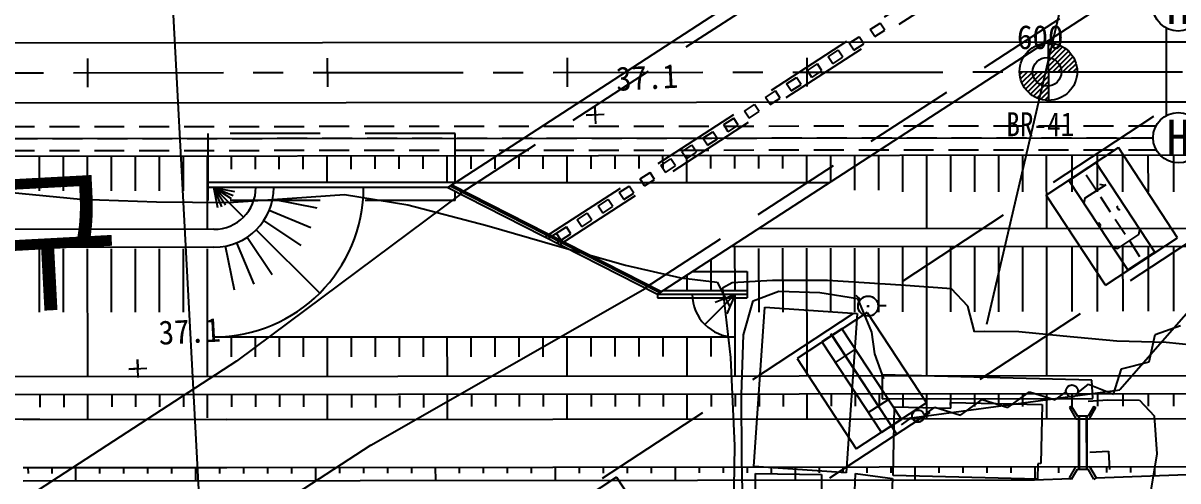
# Model space of a CAD drawing. Header units: millimetres. Extents: x 14054 to 14850, y 1103 to 1807.
# Drawn here: x 14450.9 to 14547.2, y 1449.1 to 1487.2 of the extents above; entities that cross this region are included whole.
import ezdxf
from ezdxf.enums import TextEntityAlignment as Align
from ezdxf.xclip import XClip

# ---------------------------------------------------------------- set-up
doc = ezdxf.new("R2010")
doc.units = ezdxf.units.MM
doc.header["$LTSCALE"] = 10
doc.header["$MEASUREMENT"] = 0
doc.header["$XCLIPFRAME"] = 2
for name, pattern in [('CENTER', [2, 1.25, -0.25, 0.25, -0.25]), ('DASHED2', [0.375, 0.25, -0.125]), ('DASHEDX2', [1.5, 1, -0.5]), ('HIDDEN', [0.375, 0.25, -0.125])]:
    doc.linetypes.add(name, pattern=pattern)
for name, color, linetype in [('TN-CABL', 4, 'Continuous'), ('TN-MANH', 4, 'Continuous'), ('TZ-BASE', 253, 'Continuous'), ('TZ-CABL', 4, 'Continuous')]:
    doc.layers.add(name, color=color, linetype=linetype)
doc.styles.get("Standard").update_dxf_attribs({"font": 'GulimChe.ttf'})
doc.linetypes.add('ZIGZAG', pattern='A,0.0001,-0.2,[131,ltypeshp.shx,S=0.2,R=0,X=-0.2,Y=0],-0.4,[131,ltypeshp.shx,S=0.2,R=180,X=0.2,Y=0],-0.2', length=0.8001)

# ---------------------------------------------------------------- blocks, each defined once
blk = doc.blocks.new('JD-FJFJJ5GH')
at = {"layer": 'TZ-BASE', "linetype": 'DASHEDX2'}
for p, q in [((87.531, -214.534), (619.88, 135.314)), ((106.466, -214.534), (638.815, 135.313)), ((399.936, -9.92), (405.954, -5.967)), ((410.894, -13.49), (405.954, -5.967)), ((401.844, -8.726), (404.101, -7.244)), ((408.986, -14.684), (404.101, -7.244)), ((404.099, -9.519), (403.275, -8.265)), ((406.729, -16.166), (401.844, -8.726)), ((403.165, -10.192), (404.92, -9.039)), ((404.813, -9.125), (404.397, -9.039)), ((404.876, -17.442), (399.936, -9.92)), ((403.165, -10.192), (403.079, -10.607)), ((405.306, -11.357), (404.483, -10.104)), ((405.812, -10.921), (405.938, -10.839)), ((405.977, -11.172), (405.812, -10.921)), ((405.977, -11.172), (406.102, -11.09)), ((404.204, -12.321), (404.329, -12.238)), ((404.494, -12.489), (404.329, -12.238)), ((404.369, -12.571), (404.494, -12.489)), ((405.69, -11.943), (406.514, -13.196)), ((405.909, -14.371), (407.665, -13.218)), ((407.665, -13.218), (407.751, -12.803)), ((404.876, -17.442), (410.894, -13.49)), ((405.494, -14.285), (405.909, -14.371)), ((406.898, -13.782), (407.721, -15.035)), ((406.729, -16.166), (408.986, -14.684)), ((384.998, -19.728), (379.147, -23.571)), ((384.998, -19.728), (389.938, -27.251)), ((382.895, -21.08), (381.223, -22.178)), ((387.468, -29.866), (381.76, -21.173)), ((382.895, -21.08), (387.862, -28.645)), ((382.073, -21.65), (387.04, -29.214)), ((381.223, -22.178), (386.191, -29.742)), ((382.348, -23.891), (384.02, -22.793)), ((379.147, -23.571), (384.087, -31.094)), ((384.557, -25.432), (385.38, -26.686)), ((389.938, -27.251), (384.087, -31.094)), ((385.093, -28.071), (386.765, -26.973)), ((387.862, -28.645), (386.191, -29.742)), ((402.676, -28.384), (402.68, -32.784)), ((403.276, -28.383), (403.28, -32.783)), ((364.101, -33.451), (358.25, -37.294)), ((364.101, -33.451), (369.041, -40.974))]:
    blk.add_line(p, q, dxfattribs=at)
at = {"layer": 'TZ-BASE'}
for p, q in [((320.21, 135.321), (338.79, -214.539)), ((406.448, 28.528, 37.817), (394.954, -20.735, 37.817)), ((350.012, -9.278), (393.263, 18.808)), ((367.502, -18.19), (410.753, 9.896)), ((399.946, 2.852), (599.935, 3.028)), ((-0.002, 2.499), (339.561, 2.799)), ((339.561, 2.799), (399.946, 2.852)), ((400.106, 2.774), (400.116, -2.026)), ((400.107, 2.533), (400.336, 2.763)), ((400.108, 2.108), (400.698, 2.701)), ((400.108, 1.684), (401.017, 2.596)), ((400.109, 1.26), (401.302, 2.457)), ((400.11, 0.836), (401.558, 2.289)), ((400.111, 0.411), (401.786, 2.093)), ((320.001, -0.918), (319.999, 1.482)), ((340.001, -0.9), (339.999, 1.5)), ((360.001, -0.883), (359.999, 1.517)), ((380.001, -0.865), (379.999, 1.535)), ((400.498, 0.374), (401.987, 1.87)), ((400.922, 0.375), (402.162, 1.62)), ((401.346, 0.376), (402.307, 1.341)), ((401.77, 0.377), (402.42, 1.029)), ((397.711, 0.369), (402.511, 0.378)), ((397.723, 0.139), (397.952, 0.369)), ((397.786, -0.222), (398.376, 0.37)), ((397.892, -0.541), (398.801, 0.371)), ((398.032, -0.826), (399.225, 0.372)), ((398.202, -1.08), (399.649, 0.373)), ((398.399, -1.308), (400.073, 0.374)), ((402.195, 0.378), (402.492, 0.676)), ((398.622, -1.509), (400.112, -0.013)), ((398.873, -1.682), (400.113, -0.437)), ((399.152, -1.827), (400.114, -0.861)), ((399.465, -1.938), (400.114, -1.286)), ((399.818, -2.008), (400.115, -1.71)), ((280.635, -2.253), (399.95, -2.148)), ((362.357, -3.968, 37.104), (362.278, -2.47, 37.104)), ((362.278, -2.47, 37.104), (362.317, -3.219, 37.104)), ((399.95, -2.148), (599.939, -1.972)), ((361.568, -3.258, 37.104), (363.066, -3.179, 37.104)), ((362.317, -3.219, 37.104), (361.568, -3.258, 37.104)), ((299.968, -6.677), (412.836, -6.574)), ((315.97, -9.567), (315.968, -6.662)), ((317.97, -9.565), (317.968, -6.66)), ((319.973, -12.788), (319.968, -6.658)), ((321.97, -9.562), (321.968, -6.657)), ((323.97, -9.56), (323.968, -6.655)), ((325.97, -9.558), (325.968, -6.653)), ((327.97, -9.556), (327.968, -6.651)), ((329.973, -12.779), (329.968, -6.649)), ((331.969, -7.763), (331.968, -6.648)), ((333.969, -7.76), (333.968, -6.646)), ((335.969, -7.758), (335.968, -6.644)), ((337.969, -7.755), (337.968, -6.642)), ((339.97, -8.878), (339.968, -6.64)), ((341.969, -7.75), (341.968, -6.639)), ((343.969, -7.747), (343.968, -6.637)), ((345.969, -7.745), (345.968, -6.635)), ((347.969, -7.742), (347.968, -6.633)), ((349.97, -8.878), (349.968, -6.631)), ((351.969, -7.737), (351.968, -6.63)), ((353.969, -7.735), (353.968, -6.628)), ((355.969, -7.732), (355.968, -6.626)), ((357.969, -7.73), (357.968, -6.624)), ((359.97, -8.878), (359.968, -6.622)), ((361.969, -7.724), (361.968, -6.621)), ((363.969, -7.722), (363.968, -6.619)), ((365.969, -7.719), (365.968, -6.617)), ((367.969, -7.717), (367.968, -6.615)), ((369.97, -8.878), (369.968, -6.613)), ((371.968, -7.712), (371.968, -6.611)), ((373.968, -7.709), (373.968, -6.61)), ((375.968, -7.707), (375.968, -6.608)), ((377.968, -7.704), (377.968, -6.606)), ((379.97, -8.878), (379.968, -6.604)), ((381.969, -8.795), (381.968, -6.602)), ((383.97, -9.506), (383.968, -6.601)), ((385.97, -9.504), (385.967, -6.599)), ((387.97, -9.662), (387.967, -6.597)), ((389.973, -12.725), (389.967, -6.595)), ((391.97, -9.658), (391.967, -6.593)), ((393.97, -9.656), (393.967, -6.591)), ((395.97, -9.655), (395.967, -6.589)), ((397.97, -9.653), (397.967, -6.588)), ((399.973, -12.716), (399.967, -6.586)), ((402.09, -9.649), (402.087, -6.584)), ((404.21, -9.647), (404.207, -6.582)), ((406.33, -9.645), (406.327, -6.58)), ((408.45, -9.643), (408.447, -6.578)), ((410.57, -9.641), (410.567, -6.576)), ((330.012, -8.878), (330.012, -9.278)), ((350.628, -8.878), (330.012, -8.878)), ((350.012, -9.278), (330.012, -9.278)), ((330.853, -10.995), (330.512, -9.278)), ((331.182, -10.895), (330.512, -9.278)), ((331.967, -10.25), (330.512, -9.278)), ((330.512, -9.278), (332.229, -9.619)), ((330.512, -9.278), (331.484, -10.733)), ((330.512, -9.278), (332.129, -9.948)), ((330.512, -9.278), (332.987, -11.753)), ((350.012, -9.278), (367.502, -18.19)), ((350.206, -9.152), (367.696, -18.064)), ((350.351, -9.058), (367.841, -17.97)), ((350.628, -8.878), (381.842, -8.878)), ((313.381, -9.678, 38.245), (319.39, -10.258, 38.245)), ((319.39, -10.258, 38.245), (325.732, -10.494, 38.245)), ((325.732, -10.494, 38.245), (331.738, -10.538, 38.245)), ((331.738, -10.538, 38.245), (337.037, -10.168, 38.245)), ((335.417, -10.254), (339.084, -10.983)), ((337.037, -10.168, 38.245), (341.411, -9.862, 38.245)), ((341.411, -9.862, 38.245), (346.691, -10.744, 38.245)), ((335.132, -11.192), (338.587, -12.623)), ((346.691, -10.744, 38.245), (353.279, -12.463, 38.245)), ((337.779, -14.134), (334.67, -12.056)), ((353.279, -12.463, 38.245), (359.151, -14.161, 38.245)), ((330.512, -12.779), (299.973, -12.807)), ((333.29, -13.436), (335.368, -16.545)), ((334.048, -12.814), (339.337, -18.103)), ((412.836, -12.704), (375.899, -12.738)), ((330.512, -14.279), (299.974, -14.307)), ((315.979, -19.704), (315.975, -14.422)), ((315.979, -19.704), (315.975, -14.422)), ((317.979, -19.704), (317.975, -14.42)), ((319.984, -25.088), (319.975, -14.418)), ((321.979, -19.703), (321.975, -14.417)), ((323.979, -19.703), (323.975, -14.415)), ((323.979, -19.703), (323.975, -14.415)), ((325.979, -19.702), (325.975, -14.413)), ((327.979, -19.702), (327.975, -14.411)), ((329.984, -25.079), (329.975, -14.409)), ((332.217, -17.85), (331.487, -14.183)), ((333.857, -17.353), (332.426, -13.898)), ((359.151, -14.161, 38.245), (364.838, -15.765, 38.245)), ((412.836, -14.204), (373.585, -14.24)), ((373.978, -17.88), (373.974, -14.239)), ((375.979, -19.694), (375.975, -14.368)), ((377.979, -19.694), (377.975, -14.366)), ((379.984, -25.034), (379.975, -14.364)), ((381.979, -19.693), (381.975, -14.362)), ((383.979, -19.693), (383.975, -14.361)), ((385.979, -19.692), (385.975, -14.359)), ((387.979, -19.676), (387.974, -14.227)), ((389.984, -25.025), (389.974, -14.225)), ((391.979, -19.664), (391.974, -14.223)), ((393.979, -19.659), (393.974, -14.221)), ((395.979, -19.653), (395.974, -14.219)), ((397.979, -19.647), (397.974, -14.218)), ((399.984, -25.016), (399.974, -14.216)), ((402.099, -19.635), (402.094, -14.214)), ((404.219, -19.629), (404.214, -14.212)), ((406.339, -19.623), (406.334, -14.21)), ((408.459, -19.617), (408.454, -14.208)), ((410.579, -19.611), (410.574, -14.206)), ((371.978, -17.882), (371.975, -15.285)), ((364.838, -15.765, 38.245), (369.452, -16.836, 38.245)), ((369.452, -16.836, 38.245), (372.479, -17.196, 38.245)), ((369.978, -17.883), (369.977, -16.583)), ((372.479, -17.196, 38.245), (373.512, -19.196, 38.245)), ((373.734, -17.251, 36.98), (372.943, -17.699, 36.98)), ((377.115, -17.05, 36.98), (373.734, -17.251, 36.98)), ((381.689, -17.052, 36.98), (377.115, -17.05, 36.98)), ((387.792, -17.447, 36.98), (381.689, -17.052, 36.98)), ((413.989, -17.106), (406.068, -26.175)), ((367.502, -18.19), (375.002, -18.19)), ((367.964, -17.89), (375.002, -17.89)), ((373.978, -18.18), (371.451, -20.713)), ((372.326, -18.867), (373.978, -18.18)), ((372.943, -17.699, 36.98), (373.597, -23.479, 36.98)), ((373.978, -18.18), (373.295, -19.833)), ((373.984, -25.039), (373.978, -18.18)), ((375.481, -18.737, 38.958), (377.641, -17.943, 38.958)), ((377.641, -17.943, 38.958), (381.045, -18.062, 38.958)), ((381.045, -18.062, 38.958), (384.188, -18.557, 38.958)), ((384.056, -18.268, 37.782), (384.447, -18.637, 37.782)), ((392.03, -17.759, 36.98), (387.792, -17.447, 36.98)), ((393.382, -19.201, 36.98), (392.03, -17.759, 36.98)), ((374.68, -21.581, 38.958), (375.481, -18.737, 38.958)), ((384.188, -18.557, 38.958), (385.35, -21.371, 38.958)), ((384.965, -19.193, 37.782), (385.169, -19.205, 37.782)), ((385.074, -19.12, 37.782), (385.082, -19.278, 37.782)), ((385.913, -19.147, 37.782), (386.59, -19.13, 37.782)), ((393.96, -21.34, 36.98), (393.382, -19.201, 36.98)), ((375.544, -32.558, 40.598), (376.452, -19.286, 40.598)), ((376.452, -19.286, 40.598), (384.162, -19.814, 40.598)), ((384.162, -19.814, 40.598), (383.253, -33.086, 40.598)), ((409.01, -21.548), (411.123, -20.815)), ((330.512, -21.758), (373.981, -21.758)), ((331.983, -23.418), (331.981, -21.758)), ((333.983, -23.417), (333.981, -21.758)), ((335.983, -23.416), (335.981, -21.758)), ((337.983, -23.415), (337.981, -21.758)), ((339.984, -25.07), (339.981, -21.758)), ((341.983, -23.413), (341.981, -21.758)), ((343.983, -23.412), (343.981, -21.758)), ((345.983, -23.411), (345.981, -21.758)), ((347.983, -23.41), (347.981, -21.758)), ((349.984, -25.061), (349.981, -21.758)), ((351.983, -23.409), (351.981, -21.758)), ((353.983, -23.408), (353.981, -21.758)), ((355.983, -23.407), (355.981, -21.758)), ((357.983, -23.406), (357.981, -21.758)), ((359.984, -25.052), (359.981, -21.758)), ((361.983, -23.404), (361.981, -21.758)), ((363.983, -23.403), (363.981, -21.758)), ((365.983, -23.402), (365.981, -21.758)), ((367.983, -23.401), (367.981, -21.758)), ((369.984, -25.043), (369.981, -21.758)), ((371.983, -23.4), (371.981, -21.758)), ((374.527, -26.559, 38.958), (374.68, -21.581, 38.958)), ((385.35, -21.371, 38.958), (385.619, -23.174, 38.958)), ((394.816, -21.316, 36.98), (393.96, -21.34, 36.98)), ((397.641, -21.333, 36.98), (394.816, -21.316, 36.98)), ((401.346, -21.682, 36.98), (397.641, -21.333, 36.98)), ((405.808, -22.12, 36.98), (401.346, -21.682, 36.98)), ((409.925, -22.225, 36.98), (405.808, -22.12, 36.98)), ((408.527, -23.847), (409.01, -21.548)), ((413.633, -22.609, 36.98), (409.925, -22.225, 36.98)), ((324.206, -25.146, 37.051), (324.127, -23.649, 37.051)), ((324.127, -23.649, 37.051), (324.166, -24.397, 37.051)), ((373.597, -23.479, 36.98), (373.934, -30.853, 36.98)), ((385.619, -23.174, 38.958), (386.373, -25.266, 38.958)), ((406.217, -24.411), (408.527, -23.847)), ((412.836, -25.004), (299.984, -25.107)), ((323.417, -24.437, 37.051), (324.915, -24.358, 37.051)), ((324.166, -24.397, 37.051), (323.417, -24.437, 37.051)), ((386.241, -24.918, 37.693), (386.238, -26.919, 37.693)), ((403.748, -25.373, 37.693), (386.241, -24.918, 37.693)), ((405.536, -26.541), (406.217, -24.411)), ((402.605, -26.407), (403.466, -25.695)), ((403.466, -25.695), (405.536, -26.541)), ((403.82, -26.905, 37.693), (403.748, -25.373, 37.693)), ((412.836, -26.504), (299.986, -26.607)), ((315.986, -26.592), (315.986, -27.608)), ((317.986, -26.59), (317.986, -27.606)), ((319.987, -28.658), (319.986, -26.588)), ((321.986, -26.587), (321.986, -27.603)), ((323.986, -26.585), (323.986, -27.601)), ((325.986, -26.583), (325.986, -27.599)), ((327.986, -26.581), (327.986, -27.597)), ((329.987, -28.497), (329.986, -26.579)), ((331.986, -26.578), (331.986, -27.593)), ((333.986, -26.576), (333.986, -27.592)), ((335.986, -26.574), (335.986, -27.59)), ((337.986, -26.572), (337.986, -27.588)), ((339.987, -28.64), (339.986, -26.57)), ((341.986, -26.637), (341.987, -27.653)), ((343.986, -26.635), (343.987, -27.651)), ((345.986, -26.634), (345.987, -27.65)), ((347.986, -26.632), (347.987, -27.648)), ((349.987, -28.631), (349.986, -26.561)), ((351.986, -26.559), (351.986, -27.575)), ((353.986, -26.558), (353.986, -27.574)), ((355.986, -26.556), (355.986, -27.572)), ((357.986, -26.554), (357.986, -27.57)), ((359.987, -28.622), (359.986, -26.552)), ((361.986, -26.55), (361.986, -27.566)), ((363.986, -26.548), (363.986, -27.564)), ((365.986, -26.547), (365.986, -27.563)), ((367.986, -26.545), (367.986, -27.561)), ((369.987, -28.613), (369.986, -26.543)), ((371.986, -26.541), (371.986, -27.557)), ((373.986, -26.539), (373.986, -27.555)), ((374.54, -31.847, 38.958), (374.527, -26.559, 38.958)), ((375.986, -26.538), (375.986, -27.554)), ((377.986, -26.536), (377.986, -27.552)), ((379.987, -28.604), (379.986, -26.534)), ((381.986, -26.532), (381.986, -27.548)), ((383.986, -26.53), (383.986, -27.546)), ((385.986, -26.529), (385.986, -27.544)), ((386.238, -26.919, 37.693), (403.82, -26.905, 37.693)), ((387.986, -27.562), (387.986, -26.527)), ((388.089, -28.598), (406.068, -26.175)), ((389.987, -28.595), (389.986, -26.525)), ((391.986, -27.558), (391.986, -26.523)), ((393.986, -27.556), (393.986, -26.521)), ((395.986, -27.555), (395.986, -26.519)), ((396.732, -27.646), (398.543, -26.335)), ((397.986, -27.553), (397.986, -26.518)), ((398.543, -26.335), (400.679, -26.998)), ((399.987, -28.586), (399.986, -26.516)), ((400.679, -26.998), (401.585, -26.342)), ((402.106, -27.549), (402.106, -26.514)), ((404.226, -27.547), (404.226, -26.512)), ((406.346, -27.545), (406.346, -26.51)), ((408.466, -27.543), (408.466, -26.508)), ((410.586, -27.541), (410.586, -26.506)), ((387.154, -33.329, 40.634), (387.29, -27.591, 40.634)), ((387.29, -27.591, 40.634), (391.975, -27.702, 40.634)), ((389.743, -28.287), (390.649, -27.632)), ((390.649, -27.632), (392.785, -28.294)), ((391.975, -27.702, 40.634), (391.942, -27.226, 40.634)), ((391.942, -27.226, 40.634), (399.6, -27.407, 40.634)), ((392.785, -28.294), (394.596, -26.983)), ((394.596, -26.983), (396.732, -27.646)), ((399.6, -27.407, 40.634), (399.484, -32.318, 40.634)), ((402.046, -27.554), (401.873, -27.654)), ((401.873, -27.654), (402.411, -28.584)), ((402.046, -27.554), (402.526, -28.384)), ((403.905, -27.552), (403.426, -28.383)), ((403.441, -27.11, 38.691), (405.077, -26.996, 38.691)), ((403.542, -28.583), (404.078, -27.652)), ((403.905, -27.552), (404.078, -27.652)), ((405.077, -26.996, 38.691), (407.723, -27.025, 38.691)), ((407.723, -27.025, 38.691), (408.923, -28.335, 38.691)), ((315.987, -28.662), (299.987, -28.524)), ((331.579, -28.648), (314.594, -28.663)), ((331.579, -28.648), (448.975, -28.542)), ((387.851, -29.105), (388.756, -28.449)), ((402.411, -28.584), (403.542, -28.583)), ((403.426, -28.383), (402.526, -28.384)), ((402.626, -28.384), (402.63, -32.784)), ((403.326, -28.383), (403.33, -32.783)), ((408.923, -28.335, 38.691), (409.144, -31.5, 38.691)), ((373.934, -30.853, 36.98), (373.839, -36.649, 36.98)), ((403.578, -31.384, 38.905), (405.12, -31.303, 38.905)), ((405.12, -31.303, 38.905), (405.201, -32.818, 38.905)), ((409.144, -31.5, 38.691), (408.347, -36.452, 38.691)), ((314.598, -32.663), (331.583, -32.648)), ((315.007, -32.663), (315.008, -33.163)), ((317.007, -32.661), (317.008, -33.161)), ((318.98, -32.659), (318.981, -33.759)), ((320.98, -32.658), (320.98, -33.158)), ((322.98, -32.656), (322.98, -33.156)), ((324.98, -32.654), (324.98, -33.154)), ((326.98, -32.652), (326.98, -33.152)), ((328.98, -32.65), (328.981, -33.75)), ((330.98, -32.649), (330.98, -33.149)), ((331.583, -32.648), (448.979, -32.542)), ((332.98, -32.647), (332.98, -33.147)), ((334.98, -32.645), (334.98, -33.145)), ((336.98, -32.643), (336.98, -33.143)), ((338.98, -32.641), (338.981, -33.741)), ((340.98, -32.639), (340.98, -33.139)), ((342.98, -32.638), (342.98, -33.138)), ((344.98, -32.636), (344.98, -33.136)), ((346.98, -32.634), (346.98, -33.134)), ((348.98, -32.632), (348.981, -33.732)), ((350.98, -32.63), (350.98, -33.13)), ((352.98, -32.629), (352.98, -33.129)), ((354.98, -32.627), (354.98, -33.127)), ((356.98, -32.625), (356.98, -33.125)), ((358.98, -32.623), (358.981, -33.723)), ((360.98, -32.621), (360.98, -33.121)), ((362.98, -32.62), (362.98, -33.12)), ((364.98, -32.618), (364.98, -33.118)), ((366.98, -32.616), (366.98, -33.116)), ((368.98, -32.614), (368.981, -33.714)), ((370.98, -32.612), (370.98, -33.112)), ((372.98, -32.611), (372.98, -33.111)), ((374.683, -37.983, 38.958), (374.54, -31.847, 38.958)), ((374.98, -32.609), (374.98, -33.109)), ((383.253, -33.086, 40.598), (375.544, -32.558, 40.598)), ((376.98, -32.607), (376.98, -33.107)), ((378.98, -32.605), (378.981, -33.705)), ((380.98, -32.603), (380.98, -33.103)), ((382.98, -32.602), (382.98, -33.102)), ((384.98, -32.6), (384.98, -33.1)), ((386.98, -32.598), (386.98, -33.098)), ((388.98, -32.596), (388.981, -33.696)), ((390.98, -32.594), (390.98, -33.094)), ((392.98, -32.593), (392.98, -33.093)), ((394.98, -32.591), (394.98, -33.091)), ((396.98, -32.589), (396.98, -33.089)), ((398.98, -32.587), (398.981, -33.686)), ((399.237, -32.336, 40.634), (399.207, -33.615, 40.634)), ((399.484, -32.318, 40.634), (399.237, -32.336, 40.634)), ((400.966, -32.585), (400.966, -33.085)), ((401.878, -33.515), (402.414, -32.584)), ((402.414, -32.584), (403.545, -32.583)), ((403.545, -32.583), (404.084, -33.513)), ((404.966, -32.582), (404.966, -33.082)), ((406.966, -32.58), (406.966, -33.08)), ((408.966, -32.578), (408.966, -33.328)), ((314.599, -33.763), (398.959, -33.687)), ((375.542, -45.04, 40.598), (375.694, -33.165, 40.598)), ((375.694, -33.165, 40.598), (381.186, -33.235, 40.598)), ((381.186, -33.235, 40.598), (381.033, -45.11, 40.598)), ((383.876, -36.793, 40.634), (384.029, -33.149, 40.634)), ((384.029, -33.149, 40.634), (387.113, -33.572, 40.634)), ((387.113, -33.572, 40.634), (386.972, -36.923, 40.634)), ((399.207, -33.615, 40.634), (387.154, -33.329, 40.634)), ((398.959, -33.687), (401.988, -33.578)), ((402.051, -33.615), (401.878, -33.515)), ((402.051, -33.615), (402.53, -32.784)), ((402.53, -32.784), (403.43, -32.783)), ((403.91, -33.613), (403.43, -32.783)), ((403.91, -33.613), (404.084, -33.513)), ((404.078, -33.503), (418.963, -32.969))]:
    blk.add_line(p, q, dxfattribs=at)
at = {"layer": 'TZ-BASE', "linetype": 'DASHED2', "ltscale": 3}
for p, q in [((351.041, -9.802), (394.291, 18.284)), ((358.14, -13.42), (401.39, 14.666)), ((359.374, -14.049), (402.625, 14.037)), ((366.473, -17.666), (409.724, 10.42)), ((385.242, 3.882), (386.08, 4.426)), ((385.623, 3.295), (385.242, 3.882)), ((386.462, 3.839), (386.08, 4.426)), ((383.497, 2.749), (384.336, 3.293)), ((384.717, 2.706), (384.336, 3.293)), ((385.623, 3.295), (386.462, 3.839)), ((381.753, 1.616), (382.591, 2.161)), ((382.973, 1.574), (382.591, 2.161)), ((383.878, 2.162), (383.497, 2.749)), ((383.878, 2.162), (384.717, 2.706)), ((380.008, 0.483), (380.847, 1.028)), ((381.228, 0.441), (380.847, 1.028)), ((382.134, 1.029), (381.753, 1.616)), ((382.134, 1.029), (382.973, 1.574)), ((380.39, -0.104), (380.008, 0.483)), ((380.39, -0.104), (381.228, 0.441)), ((378.264, -0.65), (379.103, -0.105)), ((378.645, -1.237), (378.264, -0.65)), ((378.645, -1.237), (379.484, -0.692)), ((379.484, -0.692), (379.103, -0.105)), ((376.519, -1.782), (377.358, -1.238)), ((376.901, -2.369), (376.519, -1.782)), ((376.901, -2.369), (377.739, -1.825)), ((377.739, -1.825), (377.358, -1.238)), ((374.775, -2.915), (375.614, -2.371)), ((375.995, -2.958), (375.614, -2.371)), ((373.03, -4.048), (373.869, -3.503)), ((374.25, -4.09), (373.869, -3.503)), ((375.156, -3.502), (374.775, -2.915)), ((375.156, -3.502), (375.995, -2.958)), ((330.012, -4.778), (330.012, -8.878)), ((350.628, -4.778), (330.012, -4.778)), ((350.628, -8.878), (350.628, -4.778)), ((371.286, -5.181), (372.125, -4.636)), ((372.506, -5.223), (372.125, -4.636)), ((373.412, -4.635), (373.03, -4.048)), ((373.412, -4.635), (374.25, -4.09)), ((369.542, -6.314), (370.38, -5.769)), ((370.761, -6.356), (370.38, -5.769)), ((371.667, -5.768), (371.286, -5.181)), ((371.667, -5.768), (372.506, -5.223)), ((369.923, -6.901), (369.542, -6.314)), ((369.923, -6.901), (370.761, -6.356)), ((367.797, -7.446), (368.636, -6.902)), ((368.178, -8.033), (367.797, -7.446)), ((368.178, -8.033), (369.017, -7.489)), ((369.017, -7.489), (368.636, -6.902)), ((366.053, -8.579), (366.891, -8.035)), ((366.434, -9.166), (366.053, -8.579)), ((366.434, -9.166), (367.273, -8.622)), ((367.273, -8.622), (366.891, -8.035)), ((330.012, -9.278), (330.012, -10.378)), ((350.628, -10.378), (350.628, -9.592)), ((364.308, -9.712), (365.147, -9.167)), ((365.528, -9.754), (365.147, -9.167)), ((350.628, -10.378), (330.012, -10.378)), ((362.564, -10.845), (363.402, -10.3)), ((363.784, -10.887), (363.402, -10.3)), ((364.689, -10.299), (364.308, -9.712)), ((364.689, -10.299), (365.528, -9.754)), ((360.819, -11.978), (361.658, -11.433)), ((362.039, -12.02), (361.658, -11.433)), ((362.945, -11.432), (362.564, -10.845)), ((362.945, -11.432), (363.784, -10.887)), ((361.2, -12.565), (360.819, -11.978)), ((361.2, -12.565), (362.039, -12.02)), ((358.397, -13.551), (359.913, -12.566)), ((359.456, -13.697), (359.075, -13.11)), ((359.117, -13.918), (360.295, -13.153)), ((360.295, -13.153), (359.913, -12.566)), ((370.428, -16.29), (375.002, -16.29)), ((375.002, -16.29), (375.002, -18.49)), ((367.502, -18.19), (367.502, -18.49)), ((367.502, -18.49), (375.002, -18.49))]:
    blk.add_line(p, q, dxfattribs=at)
at = {"layer": 'TZ-BASE', "linetype": 'DASHEDX2', "ltscale": 3}
for p, q in [((351.04, -9.863), (332.392, -23.784)), ((343.602, -30.789), (366.472, -17.727)), ((332.392, -23.784), (38.734, -214.533)), ((343.602, -30.789), (60.727, -214.533))]:
    blk.add_line(p, q, dxfattribs=at)
at = {"layer": 'TZ-BASE', "linetype": 'CENTER'}
blk.add_lwpolyline([(0, 0), (198.8, 0.175), (398.8, 0.352), (598.8, 0.528), (700, 0.617)], dxfattribs=at)
at = {"layer": 'TZ-BASE'}
for centre, radius in [((400.111, 0.374), 2.4), ((400, 0.353), 1.2), ((385.078, -19.187, 37.782), 0.837), ((402.078, -26.261), 0.5), ((389.25, -28.368), 0.5)]:
    blk.add_circle(centre, radius, dxfattribs=at)
for centre, radius, start, end in [((330.512, -9.278), 12.48, 269.99994, 359.99994), ((330.512, -9.278), 5.001, 269.99994, 359.99994), ((330.512, -9.278), 3.501, 269.99994, 359.99994), ((373.978, -18.18), 3.578, 180.09259, 270.05178)]:
    blk.add_arc(centre, radius, start, end, dxfattribs=at)
for s, height, rotation, p in [('600', 2, 0.0505, (397.495, 2.255)), ('37.1', 2, 3.0398, (364.1, -1.236, 36.8)), ('수         성          구', 9.6, 3.04108, (169.126, -26.352)), ('37.1', 2, 3.0398, (325.949, -22.415, 36.8))]:
    blk.add_text(s, height=height, rotation=rotation, dxfattribs=at).set_placement(p)
at = {"layer": 'TZ-BASE', "width": 0.875}
blk.add_text('BR-41', height=2, rotation=0.05178, dxfattribs=at).set_placement((399.437, -5.01), align=Align.CENTER)

msp = doc.modelspace()

# ---------------------------------------------------------------- linework, layer by layer
at = {"layer": 'TN-CABL', "linetype": 'ZIGZAG', "ltscale": 0.5}
msp.add_lwpolyline([(14393.379, 1477.58), (14545.179, 1477.684)], dxfattribs=at)
at = {"layer": 'TN-MANH'}
for centre in [(14547.269, 1488.686), (14547.279, 1477.686)]:
    msp.add_circle(centre, 2.1, dxfattribs=at)
at = {"layer": 'TZ-CABL'}
msp.add_lwpolyline([(14546.271, 1486.838), (14546.278, 1479.531)], dxfattribs=at)
at = {"layer": 'TZ-CABL', "linetype": 'HIDDEN'}
for points in [[(14393.125, 1478.579), (14545.432, 1478.684)], [(14393.379, 1477.58), (14545.179, 1477.684)], [(14393.127, 1476.579), (14545.433, 1476.684)]]:
    msp.add_lwpolyline(points, dxfattribs=at)

# ---------------------------------------------------------------- block references
at = {"layer": 'TZ-BASE'}
ref = msp.add_blockref('JD-FJFJJ5GH', (14136.335, 1482.823), dxfattribs=at)
XClip(ref).set_block_clipping_path([(-0.066596506, 75.552333856), (699.9332760443, 76.0054342471), (700.0658011148, -74.3414656525), (0.0661392381, -75.0335730194)])

# ---------------------------------------------------------------- texts
at = {"layer": 'TN-MANH', "linetype": 'ByBlock'}
for p in [(14547.269, 1488.686), (14547.279, 1477.686)]:
    msp.add_text('H', height=3, rotation=360, dxfattribs=at).set_placement(p, align=Align.MIDDLE)

doc.saveas('drawing.dxf')
